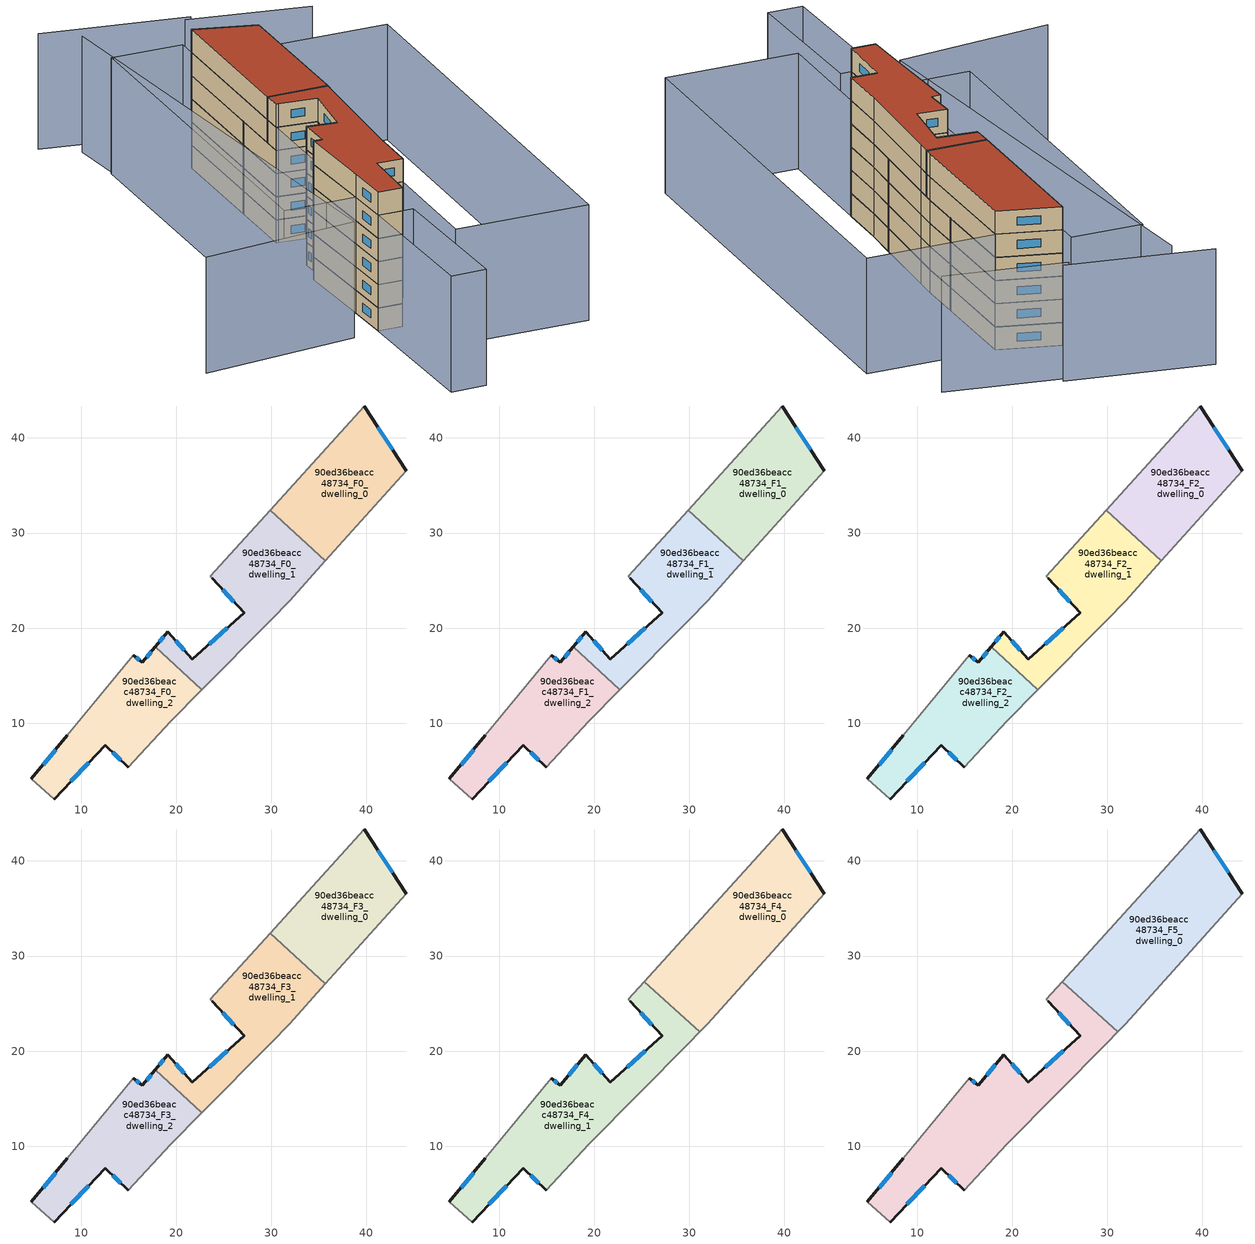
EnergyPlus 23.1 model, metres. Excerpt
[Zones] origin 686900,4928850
90ed36beacc48734_F0_dwelling_0
 floor ground (EU_floor_Construction): 35.67,27.07 44.17,36.54 39.79,43.35 29.9,32.42 z0
 wall outside (EU_wall_Construction): 39.79,43.35 44.17,36.54 z0:3
 wall adiabatic (EU_wall_Construction): 29.9,32.42 39.79,43.35 / 44.17,36.54 35.67,27.07 z0:3
 wall to 90ed36beacc48734_F0_dwelling_1 (EU_wall_Construction): 35.67,27.07 29.9,32.42 z0:3
 window (EU_Window_Construction): 41.21,41.14 42.74,38.76 z0.98:2.02
90ed36beacc48734_F0_dwelling_1
 floor ground (EU_floor_Construction): 29.94,20.85 31.93,22.89 35.67,27.07 29.9,32.42 23.6,25.44 23.81,25.24 27.14,21.61 21.69,16.73 19.1,19.63 17.81,18.07 22.7,13.53 z0
 wall outside (EU_wall_Construction): 17.81,18.07 19.1,19.63 21.69,16.73 27.14,21.61 23.81,25.24 z0:3
 wall adiabatic (EU_wall_Construction): 23.81,25.24 23.6,25.44 29.9,32.42 / 35.67,27.07 31.93,22.89 29.94,20.85 22.7,13.53 z0:3
 wall to 90ed36beacc48734_F0_dwelling_2 (EU_wall_Construction): 22.7,13.53 17.81,18.07 z0:3
 window (EU_Window_Construction): 26.06,22.79 24.89,24.06 / 18.23,18.58 18.68,19.12 / 19.94,18.69 20.85,17.68 / 23.46,18.32 25.37,20.03 z0.98:2.02
90ed36beacc48734_F0_dwelling_2
 floor ground (EU_floor_Construction): 14.99,5.38 19.44,10.23 22.7,13.53 17.81,18.07 16.45,16.4 15.51,17.17 8.57,8.72 4.78,4.18 7.18,2.04 12.54,7.7 z0
 wall outside (EU_wall_Construction): 14.99,5.38 12.54,7.7 7.18,2.04 / 4.78,4.18 8.57,8.72 / 15.51,17.17 16.45,16.4 17.81,18.07 z0:3
 wall adiabatic (EU_wall_Construction): 22.7,13.53 19.44,10.23 14.99,5.38 / 7.18,2.04 4.78,4.18 / 8.57,8.72 15.51,17.17 z0:3
 window (EU_Window_Construction): 14.19,6.14 13.33,6.95 / 10.79,5.86 8.92,3.89 / 6.01,5.66 7.34,7.25 / 15.81,16.92 16.14,16.65 / 16.89,16.95 17.37,17.53 z0.98:2.02
90ed36beacc48734_F1_dwelling_0
 floor to 90ed36beacc48734_F0_dwelling_0 (EU_floor_Construction): 35.67,27.07 44.17,36.54 39.79,43.35 29.9,32.42 z3
 wall outside (EU_wall_Construction): 39.79,43.35 44.17,36.54 z3:6
 wall adiabatic (EU_wall_Construction): 29.9,32.42 39.79,43.35 / 44.17,36.54 35.67,27.07 z3:6
 wall to 90ed36beacc48734_F1_dwelling_1 (EU_wall_Construction): 35.67,27.07 29.9,32.42 z3:6
 window (EU_Window_Construction): 41.21,41.14 42.74,38.76 z3.98:5.02
90ed36beacc48734_F1_dwelling_1
 floor to 90ed36beacc48734_F0_dwelling_1 (EU_floor_Construction): 29.94,20.85 31.93,22.89 35.67,27.07 29.9,32.42 23.6,25.44 23.81,25.24 27.14,21.61 21.69,16.73 19.1,19.63 17.81,18.07 22.7,13.53 z3
 wall outside (EU_wall_Construction): 17.81,18.07 19.1,19.63 21.69,16.73 27.14,21.61 23.81,25.24 z3:6
 wall adiabatic (EU_wall_Construction): 23.81,25.24 23.6,25.44 29.9,32.42 / 35.67,27.07 31.93,22.89 29.94,20.85 22.7,13.53 z3:6
 wall to 90ed36beacc48734_F1_dwelling_2 (EU_wall_Construction): 22.7,13.53 17.81,18.07 z3:6
 window (EU_Window_Construction): 26.06,22.79 24.89,24.06 / 18.23,18.58 18.68,19.12 / 19.94,18.69 20.85,17.68 / 23.46,18.32 25.37,20.03 z3.98:5.02
90ed36beacc48734_F1_dwelling_2
 floor to 90ed36beacc48734_F0_dwelling_2 (EU_floor_Construction): 14.99,5.38 19.44,10.23 22.7,13.53 17.81,18.07 16.45,16.4 15.51,17.17 8.57,8.72 4.78,4.18 7.18,2.04 12.54,7.7 z3
 wall outside (EU_wall_Construction): 14.99,5.38 12.54,7.7 7.18,2.04 / 4.78,4.18 8.57,8.72 / 15.51,17.17 16.45,16.4 17.81,18.07 z3:6
 wall adiabatic (EU_wall_Construction): 22.7,13.53 19.44,10.23 14.99,5.38 / 7.18,2.04 4.78,4.18 / 8.57,8.72 15.51,17.17 z3:6
 window (EU_Window_Construction): 14.19,6.14 13.33,6.95 / 10.79,5.86 8.92,3.89 / 6.01,5.66 7.34,7.25 / 15.81,16.92 16.14,16.65 / 16.89,16.95 17.37,17.53 z3.98:5.02
90ed36beacc48734_F2_dwelling_0
 floor to 90ed36beacc48734_F1_dwelling_0 (EU_floor_Construction): 35.67,27.07 44.17,36.54 39.79,43.35 29.9,32.42 z6
 wall outside (EU_wall_Construction): 39.79,43.35 44.17,36.54 z6:9
 wall adiabatic (EU_wall_Construction): 29.9,32.42 39.79,43.35 / 44.17,36.54 35.67,27.07 z6:9
 wall to 90ed36beacc48734_F2_dwelling_1 (EU_wall_Construction): 35.67,27.07 29.9,32.42 z6:9
 window (EU_Window_Construction): 41.21,41.14 42.74,38.76 z6.98:8.02
90ed36beacc48734_F2_dwelling_1
 floor to 90ed36beacc48734_F1_dwelling_1 (EU_floor_Construction): 29.94,20.85 31.93,22.89 35.67,27.07 29.9,32.42 23.6,25.44 23.81,25.24 27.14,21.61 21.69,16.73 19.1,19.63 17.81,18.07 22.7,13.53 z6
 wall outside (EU_wall_Construction): 17.81,18.07 19.1,19.63 21.69,16.73 27.14,21.61 23.81,25.24 z6:9
 wall adiabatic (EU_wall_Construction): 23.81,25.24 23.6,25.44 29.9,32.42 / 35.67,27.07 31.93,22.89 29.94,20.85 22.7,13.53 z6:9
 wall to 90ed36beacc48734_F2_dwelling_2 (EU_wall_Construction): 22.7,13.53 17.81,18.07 z6:9
 window (EU_Window_Construction): 26.06,22.79 24.89,24.06 / 18.23,18.58 18.68,19.12 / 19.94,18.69 20.85,17.68 / 23.46,18.32 25.37,20.03 z6.98:8.02
90ed36beacc48734_F2_dwelling_2
 floor to 90ed36beacc48734_F1_dwelling_2 (EU_floor_Construction): 14.99,5.38 19.44,10.23 22.7,13.53 17.81,18.07 16.45,16.4 15.51,17.17 8.57,8.72 4.78,4.18 7.18,2.04 12.54,7.7 z6
 wall outside (EU_wall_Construction): 14.99,5.38 12.54,7.7 7.18,2.04 / 4.78,4.18 8.57,8.72 / 15.51,17.17 16.45,16.4 17.81,18.07 z6:9
 wall adiabatic (EU_wall_Construction): 22.7,13.53 19.44,10.23 14.99,5.38 / 7.18,2.04 4.78,4.18 / 8.57,8.72 15.51,17.17 z6:9
 window (EU_Window_Construction): 14.19,6.14 13.33,6.95 / 10.79,5.86 8.92,3.89 / 6.01,5.66 7.34,7.25 / 15.81,16.92 16.14,16.65 / 16.89,16.95 17.37,17.53 z6.98:8.02
90ed36beacc48734_F3_dwelling_0
 floor to 90ed36beacc48734_F2_dwelling_0 (EU_floor_Construction): 35.67,27.07 44.17,36.54 39.79,43.35 29.9,32.42 z9
 wall outside (EU_wall_Construction): 39.79,43.35 44.17,36.54 z9:12
 wall adiabatic (EU_wall_Construction): 29.9,32.42 39.79,43.35 / 44.17,36.54 35.67,27.07 z9:12
 wall to 90ed36beacc48734_F3_dwelling_1 (EU_wall_Construction): 35.67,27.07 29.9,32.42 z9:12
 window (EU_Window_Construction): 41.21,41.14 42.74,38.76 z9.98:11.02
90ed36beacc48734_F3_dwelling_1
 floor to 90ed36beacc48734_F2_dwelling_1 (EU_floor_Construction): 29.94,20.85 31.93,22.89 35.67,27.07 29.9,32.42 23.6,25.44 23.81,25.24 27.14,21.61 21.69,16.73 19.1,19.63 17.81,18.07 22.7,13.53 z9
 wall outside (EU_wall_Construction): 17.81,18.07 19.1,19.63 21.69,16.73 27.14,21.61 23.81,25.24 z9:12
 wall adiabatic (EU_wall_Construction): 23.81,25.24 23.6,25.44 29.9,32.42 / 35.67,27.07 31.93,22.89 29.94,20.85 22.7,13.53 z9:12
 wall to 90ed36beacc48734_F3_dwelling_2 (EU_wall_Construction): 22.7,13.53 17.81,18.07 z9:12
 window (EU_Window_Construction): 26.06,22.79 24.89,24.06 / 18.23,18.58 18.68,19.12 / 19.94,18.69 20.85,17.68 / 23.46,18.32 25.37,20.03 z9.98:11.02
90ed36beacc48734_F3_dwelling_2
 floor to 90ed36beacc48734_F2_dwelling_2 (EU_floor_Construction): 14.99,5.38 19.44,10.23 22.7,13.53 17.81,18.07 16.45,16.4 15.51,17.17 8.57,8.72 4.78,4.18 7.18,2.04 12.54,7.7 z9
 wall outside (EU_wall_Construction): 14.99,5.38 12.54,7.7 7.18,2.04 / 4.78,4.18 8.57,8.72 / 15.51,17.17 16.45,16.4 17.81,18.07 z9:12
 wall adiabatic (EU_wall_Construction): 22.7,13.53 19.44,10.23 14.99,5.38 / 7.18,2.04 4.78,4.18 / 8.57,8.72 15.51,17.17 z9:12
 window (EU_Window_Construction): 14.19,6.14 13.33,6.95 / 10.79,5.86 8.92,3.89 / 6.01,5.66 7.34,7.25 / 15.81,16.92 16.14,16.65 / 16.89,16.95 17.37,17.53 z9.98:11.02
90ed36beacc48734_F4_dwelling_0
 floor to 90ed36beacc48734_F3_dwelling_0 (EU_floor_Construction): 35.67,27.07 44.17,36.54 39.79,43.35 29.9,32.42 z12
 floor to 90ed36beacc48734_F3_dwelling_1 (EU_floor_Construction): 31.93,22.89 35.67,27.07 29.9,32.42 25.28,27.31 31.1,22.04 z12
 wall outside (EU_wall_Construction): 39.79,43.35 44.17,36.54 z12:15
 wall adiabatic (EU_wall_Construction): 25.28,27.31 39.79,43.35 / 44.17,36.54 31.93,22.89 31.1,22.04 z12:15
 wall to 90ed36beacc48734_F4_dwelling_1 (EU_wall_Construction): 31.1,22.04 25.28,27.31 z12:15
 window (EU_Window_Construction): 41.21,41.14 42.74,38.76 z12.98:14.02
90ed36beacc48734_F4_dwelling_1
 floor to 90ed36beacc48734_F3_dwelling_1 (EU_floor_Construction): 29.94,20.85 31.1,22.04 25.28,27.31 23.6,25.44 23.81,25.24 27.14,21.61 21.69,16.73 19.1,19.63 17.81,18.07 22.7,13.53 z12
 floor to 90ed36beacc48734_F3_dwelling_2 (EU_floor_Construction): 14.99,5.38 19.44,10.23 22.7,13.53 17.81,18.07 16.45,16.4 15.51,17.17 8.57,8.72 4.78,4.18 7.18,2.04 12.54,7.7 z12
 wall outside (EU_wall_Construction): 14.99,5.38 12.54,7.7 7.18,2.04 / 4.78,4.18 8.57,8.72 / 15.51,17.17 16.45,16.4 19.1,19.63 21.69,16.73 27.14,21.61 23.81,25.24 z12:15
 wall adiabatic (EU_wall_Construction): 23.81,25.24 23.6,25.44 25.28,27.31 / 31.1,22.04 29.94,20.85 19.44,10.23 14.99,5.38 / 7.18,2.04 4.78,4.18 / 8.57,8.72 15.51,17.17 z12:15
 window (EU_Window_Construction): 19.94,18.69 20.85,17.68 / 23.46,18.32 25.37,20.03 / 26.06,22.79 24.89,24.06 / 14.19,6.14 13.33,6.95 / 10.79,5.86 8.92,3.89 / 6.01,5.66 7.34,7.25 / 15.81,16.92 16.14,16.65 / 17.31,17.45 18.24,18.58 z12.98:14.02
90ed36beacc48734_F5_dwelling_0
 floor to 90ed36beacc48734_F4_dwelling_0 (EU_floor_Construction): 31.93,22.89 44.17,36.54 39.79,43.35 25.28,27.31 31.1,22.04 z15
 wall outside (EU_wall_Construction): 39.79,43.35 44.17,36.54 z15:18
 wall adiabatic (EU_wall_Construction): 25.28,27.31 39.79,43.35 / 44.17,36.54 31.93,22.89 31.1,22.04 z15:18
 wall to 90ed36beacc48734_F5_dwelling_1 (EU_wall_Construction): 31.1,22.04 25.28,27.31 z15:18
 window (EU_Window_Construction): 41.21,41.14 42.74,38.76 z15.98:17.02
 roof outside (EU_roof_Construction): 39.79,43.35 44.17,36.54 31.93,22.89 31.1,22.04 25.28,27.31 z18
90ed36beacc48734_F5_dwelling_1
 floor to 90ed36beacc48734_F4_dwelling_1 (EU_floor_Construction): 19.44,10.23 29.94,20.85 31.1,22.04 25.28,27.31 23.6,25.44 23.81,25.24 27.14,21.61 21.69,16.73 19.1,19.63 16.45,16.4 15.51,17.17 8.57,8.72 4.78,4.18 7.18,2.04 12.54,7.7 14.99,5.38 z15
 wall outside (EU_wall_Construction): 14.99,5.38 12.54,7.7 7.18,2.04 / 4.78,4.18 8.57,8.72 / 15.51,17.17 16.45,16.4 19.1,19.63 21.69,16.73 27.14,21.61 23.81,25.24 z15:18
 wall adiabatic (EU_wall_Construction): 23.81,25.24 23.6,25.44 25.28,27.31 / 31.1,22.04 29.94,20.85 19.44,10.23 14.99,5.38 / 7.18,2.04 4.78,4.18 / 8.57,8.72 15.51,17.17 z15:18
 window (EU_Window_Construction): 19.94,18.69 20.85,17.68 / 23.46,18.32 25.37,20.03 / 26.06,22.79 24.89,24.06 / 14.19,6.14 13.33,6.95 / 10.79,5.86 8.92,3.89 / 6.01,5.66 7.34,7.25 / 15.81,16.92 16.14,16.65 / 17.31,17.45 18.24,18.58 z15.98:17.02
 roof outside (EU_roof_Construction): 31.1,22.04 29.94,20.85 19.44,10.23 14.99,5.38 12.54,7.7 7.18,2.04 4.78,4.18 8.57,8.72 15.51,17.17 16.45,16.4 19.1,19.63 21.69,16.73 27.14,21.61 23.81,25.24 23.6,25.44 25.28,27.31 z18
shading: 38.95,57.07 1.95,6.08 / 1.95,6.08 -14.51,18.03 / 57.89,35.52 48.21,47.77 / 49.33,47.51 37.64,62.17 / -4.59,-13.77 -8.06,-10.79 / -8.06,-10.79 4.78,4.18 / 4.78,4.18 8.26,1.2 / 8.26,1.2 -4.59,-13.77 / 56.52,25.28 17.56,-17.46 / 17.56,-17.46 4.78,-5.81 / 4.78,-5.81 43.74,36.93 / 43.74,36.93 56.52,25.28 / 41.43,45.18 8.57,8.73 / 8.57,8.73 1.68,14.94 / 1.68,14.94 34.55,51.39 / 34.55,51.39 41.43,45.18 z0:15
[Building]
EU S2 Campaign: North Axis=0; Terrain=City; Solar Distribution=FullExterior
[Site:Location]
Bologna: Latitude=44.5; Longitude=11.25; Time Zone=1; Elevation=37
[SizingPeriod:WeatherFileDays]
AnnualSizingPeriod: Begin Month=1; Begin Day of Month=1; End Month=12; End Day of Month=31; Day of Week for Start Day=Monday; Use Weather File Daylight Saving Period=No; Use Weather File Rain and Snow Indicators=No
[MATERIAL]
EU_InternalMass_Material: Roughness=MediumRough; Thickness=0.1; Conductivity=1; Density=1800; Specific Heat=900; Thermal Absorptance=0.9; Solar Absorptance=0.7; Visible Absorptance=0.7
[MATERIAL:NOMASS] Roughness=MediumRough; Thermal Absorptance=0.9; Solar Absorptance=0.7; Visible Absorptance=0.7
Name | Thermal Resistance
EU_wall_NoMass | 0.905828
EU_roof_NoMass | 0.37593
EU_floor_NoMass | 0.67114
[WINDOWMATERIAL:SIMPLEGLAZINGSYSTEM]
EU_Window_SimpleGlazing: UFactor=4.52486; Solar Heat Gain Coefficient=0.85; Visible Transmittance=0.85
[CONSTRUCTION]
EU_wall_Construction: EU_wall_NoMass
EU_roof_Construction: EU_roof_NoMass
EU_floor_Construction: EU_floor_NoMass
EU_InternalMass_Construction: EU_InternalMass_Material
EU_Window_Construction: EU_Window_SimpleGlazing
[ZONE] Type=1; Multiplier=1; Ceiling Height=autocalculate; Floor Area=autocalculate; Part of Total Floor Area=Yes
Name | Volume
90ed36beacc48734_F0_dwelling_0 | 323.084
90ed36beacc48734_F1_dwelling_0; 90ed36beacc48734_F2_dwelling_0; 90ed36beacc48734_F3_dwelling_0 | 323.086
90ed36beacc48734_F4_dwelling_0 | 484.654
90ed36beacc48734_F5_dwelling_0 | 484.668
90ed36beacc48734_F0_dwelling_1 | 323.134
90ed36beacc48734_F1_dwelling_1; 90ed36beacc48734_F2_dwelling_1; 90ed36beacc48734_F3_dwelling_1 | 323.132
90ed36beacc48734_F4_dwelling_1 | 484.656
90ed36beacc48734_F5_dwelling_1 | 484.659
90ed36beacc48734_F0_dwelling_2 | 323.099
90ed36beacc48734_F1_dwelling_2; 90ed36beacc48734_F2_dwelling_2; 90ed36beacc48734_F3_dwelling_2 | 323.097
[INTERNALMASS] Construction=EU_InternalMass_Construction
Name | Zone or ZoneList | Surface Area
90ed36beacc48734_F0_dwelling_0_EU_InternalMass | 90ed36beacc48734_F0_dwelling_0 | 107.695
90ed36beacc48734_F0_dwelling_1_EU_InternalMass | 90ed36beacc48734_F0_dwelling_1 | 107.711
90ed36beacc48734_F0_dwelling_2_EU_InternalMass | 90ed36beacc48734_F0_dwelling_2 | 107.7
90ed36beacc48734_F1_dwelling_0_EU_InternalMass | 90ed36beacc48734_F1_dwelling_0 | 107.695
90ed36beacc48734_F1_dwelling_1_EU_InternalMass | 90ed36beacc48734_F1_dwelling_1 | 107.711
90ed36beacc48734_F1_dwelling_2_EU_InternalMass | 90ed36beacc48734_F1_dwelling_2 | 107.7
90ed36beacc48734_F2_dwelling_0_EU_InternalMass | 90ed36beacc48734_F2_dwelling_0 | 107.695
90ed36beacc48734_F2_dwelling_1_EU_InternalMass | 90ed36beacc48734_F2_dwelling_1 | 107.711
90ed36beacc48734_F2_dwelling_2_EU_InternalMass | 90ed36beacc48734_F2_dwelling_2 | 107.7
90ed36beacc48734_F3_dwelling_0_EU_InternalMass | 90ed36beacc48734_F3_dwelling_0 | 107.695
90ed36beacc48734_F3_dwelling_1_EU_InternalMass | 90ed36beacc48734_F3_dwelling_1 | 107.711
90ed36beacc48734_F3_dwelling_2_EU_InternalMass | 90ed36beacc48734_F3_dwelling_2 | 107.7
90ed36beacc48734_F4_dwelling_0_EU_InternalMass | 90ed36beacc48734_F4_dwelling_0 | 161.556
90ed36beacc48734_F4_dwelling_1_EU_InternalMass | 90ed36beacc48734_F4_dwelling_1 | 161.553
90ed36beacc48734_F5_dwelling_0_EU_InternalMass | 90ed36beacc48734_F5_dwelling_0 | 161.556
90ed36beacc48734_F5_dwelling_1_EU_InternalMass | 90ed36beacc48734_F5_dwelling_1 | 161.553
[OTHEREQUIPMENT] Fuel Type=Electricity; Design Level Calculation Method=Watts/Area; Power per Zone Floor Area=1; Fraction Latent=0; Fraction Radiant=0; Fraction Lost=0; Carbon Dioxide Generation Rate=0; EndUse Subcategory=EU_Step8_InternalGains
Name | Zone or ZoneList or Space or SpaceList | Schedule
EU_Step8_InternalGain_90ed36beacc48734_F0_dwelling_0_f000 | 90ed36beacc48734_F0_dwelling_0 | EU_Step8_GainSchedule_90ed36beacc48734_F0_dwelling_0_f000
EU_Step8_InternalGain_90ed36beacc48734_F0_dwelling_1_f000 | 90ed36beacc48734_F0_dwelling_1 | EU_Step8_GainSchedule_90ed36beacc48734_F0_dwelling_1_f000
EU_Step8_InternalGain_90ed36beacc48734_F0_dwelling_2_f000 | 90ed36beacc48734_F0_dwelling_2 | EU_Step8_GainSchedule_90ed36beacc48734_F0_dwelling_2_f000
EU_Step8_InternalGain_90ed36beacc48734_F1_dwelling_0_f000 | 90ed36beacc48734_F1_dwelling_0 | EU_Step8_GainSchedule_90ed36beacc48734_F1_dwelling_0_f000
EU_Step8_InternalGain_90ed36beacc48734_F1_dwelling_1_f000 | 90ed36beacc48734_F1_dwelling_1 | EU_Step8_GainSchedule_90ed36beacc48734_F1_dwelling_1_f000
EU_Step8_InternalGain_90ed36beacc48734_F1_dwelling_2_f000 | 90ed36beacc48734_F1_dwelling_2 | EU_Step8_GainSchedule_90ed36beacc48734_F1_dwelling_2_f000
EU_Step8_InternalGain_90ed36beacc48734_F2_dwelling_0_f000 | 90ed36beacc48734_F2_dwelling_0 | EU_Step8_GainSchedule_90ed36beacc48734_F2_dwelling_0_f000
EU_Step8_InternalGain_90ed36beacc48734_F2_dwelling_1_f000 | 90ed36beacc48734_F2_dwelling_1 | EU_Step8_GainSchedule_90ed36beacc48734_F2_dwelling_1_f000
EU_Step8_InternalGain_90ed36beacc48734_F2_dwelling_2_f000 | 90ed36beacc48734_F2_dwelling_2 | EU_Step8_GainSchedule_90ed36beacc48734_F2_dwelling_2_f000
EU_Step8_InternalGain_90ed36beacc48734_F3_dwelling_0_f000 | 90ed36beacc48734_F3_dwelling_0 | EU_Step8_GainSchedule_90ed36beacc48734_F3_dwelling_0_f000
EU_Step8_InternalGain_90ed36beacc48734_F3_dwelling_1_f000 | 90ed36beacc48734_F3_dwelling_1 | EU_Step8_GainSchedule_90ed36beacc48734_F3_dwelling_1_f000
EU_Step8_InternalGain_90ed36beacc48734_F3_dwelling_2_f000 | 90ed36beacc48734_F3_dwelling_2 | EU_Step8_GainSchedule_90ed36beacc48734_F3_dwelling_2_f000
EU_Step8_InternalGain_90ed36beacc48734_F4_dwelling_0_f000 | 90ed36beacc48734_F4_dwelling_0 | EU_Step8_GainSchedule_90ed36beacc48734_F4_dwelling_0_f000
EU_Step8_InternalGain_90ed36beacc48734_F4_dwelling_1_f000 | 90ed36beacc48734_F4_dwelling_1 | EU_Step8_GainSchedule_90ed36beacc48734_F4_dwelling_1_f000
EU_Step8_InternalGain_90ed36beacc48734_F5_dwelling_0_f000 | 90ed36beacc48734_F5_dwelling_0 | EU_Step8_GainSchedule_90ed36beacc48734_F5_dwelling_0_f000
EU_Step8_InternalGain_90ed36beacc48734_F5_dwelling_1_f000 | 90ed36beacc48734_F5_dwelling_1 | EU_Step8_GainSchedule_90ed36beacc48734_F5_dwelling_1_f000
[ZONEVENTILATION:DESIGNFLOWRATE] Schedule=EU_AlwaysOn; Design Flow Rate Calculation Method=AirChanges/Hour; Air Changes per Hour=0.73129; Ventilation Type=Natural; Fan Pressure Rise=0; Fan Total Efficiency=1; Constant Term Coefficient=1; Temperature Term Coefficient=0; Velocity Term Coefficient=0; Velocity Squared Term Coefficient=0; Minimum Indoor Temperature=-100; Maximum Indoor Temperature=100; Delta Temperature=-100; Minimum Outdoor Temperature=-100; Maximum Outdoor Temperature=100; Maximum Wind Speed=40
Name | Zone or ZoneList or Space or SpaceList
EU_ConstantAir_90ed36beacc48734_F0_dwelling_0 | 90ed36beacc48734_F0_dwelling_0
EU_ConstantAir_90ed36beacc48734_F0_dwelling_1 | 90ed36beacc48734_F0_dwelling_1
EU_ConstantAir_90ed36beacc48734_F0_dwelling_2 | 90ed36beacc48734_F0_dwelling_2
EU_ConstantAir_90ed36beacc48734_F1_dwelling_0 | 90ed36beacc48734_F1_dwelling_0
EU_ConstantAir_90ed36beacc48734_F1_dwelling_1 | 90ed36beacc48734_F1_dwelling_1
EU_ConstantAir_90ed36beacc48734_F1_dwelling_2 | 90ed36beacc48734_F1_dwelling_2
EU_ConstantAir_90ed36beacc48734_F2_dwelling_0 | 90ed36beacc48734_F2_dwelling_0
EU_ConstantAir_90ed36beacc48734_F2_dwelling_1 | 90ed36beacc48734_F2_dwelling_1
EU_ConstantAir_90ed36beacc48734_F2_dwelling_2 | 90ed36beacc48734_F2_dwelling_2
EU_ConstantAir_90ed36beacc48734_F3_dwelling_0 | 90ed36beacc48734_F3_dwelling_0
EU_ConstantAir_90ed36beacc48734_F3_dwelling_1 | 90ed36beacc48734_F3_dwelling_1
EU_ConstantAir_90ed36beacc48734_F3_dwelling_2 | 90ed36beacc48734_F3_dwelling_2
EU_ConstantAir_90ed36beacc48734_F4_dwelling_0 | 90ed36beacc48734_F4_dwelling_0
EU_ConstantAir_90ed36beacc48734_F4_dwelling_1 | 90ed36beacc48734_F4_dwelling_1
EU_ConstantAir_90ed36beacc48734_F5_dwelling_0 | 90ed36beacc48734_F5_dwelling_0
EU_ConstantAir_90ed36beacc48734_F5_dwelling_1 | 90ed36beacc48734_F5_dwelling_1
[HVACTEMPLATE:THERMOSTAT] Constant Heating Setpoint=20; Constant Cooling Setpoint=50
EU_HeatOnly_90ed36beacc48734_F0_dwelling_0; EU_HeatOnly_90ed36beacc48734_F0_dwelling_1; EU_HeatOnly_90ed36beacc48734_F0_dwelling_2; EU_HeatOnly_90ed36beacc48734_F1_dwelling_0; EU_HeatOnly_90ed36beacc48734_F1_dwelling_1; EU_HeatOnly_90ed36beacc48734_F1_dwelling_2; EU_HeatOnly_90ed36beacc48734_F2_dwelling_0; EU_HeatOnly_90ed36beacc48734_F2_dwelling_1; EU_HeatOnly_90ed36beacc48734_F2_dwelling_2; EU_HeatOnly_90ed36beacc48734_F3_dwelling_0; EU_HeatOnly_90ed36beacc48734_F3_dwelling_1; EU_HeatOnly_90ed36beacc48734_F3_dwelling_2; EU_HeatOnly_90ed36beacc48734_F4_dwelling_0; EU_HeatOnly_90ed36beacc48734_F4_dwelling_1; EU_HeatOnly_90ed36beacc48734_F5_dwelling_0; EU_HeatOnly_90ed36beacc48734_F5_dwelling_1
[HVACTEMPLATE:ZONE:IDEALLOADSAIRSYSTEM] System Availability Schedule=EU_AlwaysOn; Maximum Heating Supply Air Temperature=50; Minimum Cooling Supply Air Temperature=13; Maximum Heating Supply Air Humidity Ratio=0.0156; Minimum Cooling Supply Air Humidity Ratio=0.0077; Heating Limit=NoLimit; Cooling Limit=NoLimit; Heating Availability Schedule=EU_AlwaysOn; Cooling Availability Schedule=EU_CoolingOff; Dehumidification Control Type=ConstantSensibleHeatRatio; Cooling Sensible Heat Ratio=0.7; Dehumidification Setpoint=60; Humidification Control Type=None; Humidification Setpoint=30; Outdoor Air Method=None; Outdoor Air Flow Rate per Person=0.00944; Outdoor Air Flow Rate per Zone Floor Area=0; Outdoor Air Flow Rate per Zone=0; Demand Controlled Ventilation Type=None; Outdoor Air Economizer Type=NoEconomizer; Heat Recovery Type=None; Sensible Heat Recovery Effectiveness=0.7; Latent Heat Recovery Effectiveness=0.65
Name | Template Thermostat
90ed36beacc48734_F0_dwelling_0 | EU_HeatOnly_90ed36beacc48734_F0_dwelling_0
90ed36beacc48734_F0_dwelling_1 | EU_HeatOnly_90ed36beacc48734_F0_dwelling_1
90ed36beacc48734_F0_dwelling_2 | EU_HeatOnly_90ed36beacc48734_F0_dwelling_2
90ed36beacc48734_F1_dwelling_0 | EU_HeatOnly_90ed36beacc48734_F1_dwelling_0
90ed36beacc48734_F1_dwelling_1 | EU_HeatOnly_90ed36beacc48734_F1_dwelling_1
90ed36beacc48734_F1_dwelling_2 | EU_HeatOnly_90ed36beacc48734_F1_dwelling_2
90ed36beacc48734_F2_dwelling_0 | EU_HeatOnly_90ed36beacc48734_F2_dwelling_0
90ed36beacc48734_F2_dwelling_1 | EU_HeatOnly_90ed36beacc48734_F2_dwelling_1
90ed36beacc48734_F2_dwelling_2 | EU_HeatOnly_90ed36beacc48734_F2_dwelling_2
90ed36beacc48734_F3_dwelling_0 | EU_HeatOnly_90ed36beacc48734_F3_dwelling_0
90ed36beacc48734_F3_dwelling_1 | EU_HeatOnly_90ed36beacc48734_F3_dwelling_1
90ed36beacc48734_F3_dwelling_2 | EU_HeatOnly_90ed36beacc48734_F3_dwelling_2
90ed36beacc48734_F4_dwelling_0 | EU_HeatOnly_90ed36beacc48734_F4_dwelling_0
90ed36beacc48734_F4_dwelling_1 | EU_HeatOnly_90ed36beacc48734_F4_dwelling_1
90ed36beacc48734_F5_dwelling_0 | EU_HeatOnly_90ed36beacc48734_F5_dwelling_0
90ed36beacc48734_F5_dwelling_1 | EU_HeatOnly_90ed36beacc48734_F5_dwelling_1
[SIZING:ZONE] Zone Cooling Design Supply Air Temperature Input Method=SupplyAirTemperature; Zone Cooling Design Supply Air Temperature=13; Zone Heating Design Supply Air Temperature Input Method=SupplyAirTemperature; Zone Heating Design Supply Air Temperature=50; Zone Cooling Design Supply Air Humidity Ratio=0.008; Zone Heating Design Supply Air Humidity Ratio=0.008; Cooling Design Air Flow Method=DesignDay; Cooling Design Air Flow Rate=0; Cooling Minimum Air Flow per Zone Floor Area=0.000762; Cooling Minimum Air Flow=0; Cooling Minimum Air Flow Fraction=0.2; Heating Design Air Flow Method=DesignDay; Heating Design Air Flow Rate=0; Heating Maximum Air Flow per Zone Floor Area=0.002032; Heating Maximum Air Flow=0.141576; Heating Maximum Air Flow Fraction=0.3; Account for Dedicated Outdoor Air System=No; Dedicated Outdoor Air System Control Strategy=NeutralSupplyAir; Dedicated Outdoor Air Low Setpoint Temperature for Design=autosize; Dedicated Outdoor Air High Setpoint Temperature for Design=autosize; Zone Load Sizing Method=Sensible Load Only No Latent Load; Zone Latent Cooling Design Supply Air Humidity Ratio Input Method=HumidityRatioDifference; Zone Cooling Design Supply Air Humidity Ratio Difference=0.005; Zone Latent Heating Design Supply Air Humidity Ratio Input Method=HumidityRatioDifference; Zone Humidification Design Supply Air Humidity Ratio Difference=0.005
90ed36beacc48734_F0_dwelling_0; 90ed36beacc48734_F0_dwelling_1; 90ed36beacc48734_F0_dwelling_2; 90ed36beacc48734_F1_dwelling_0; 90ed36beacc48734_F1_dwelling_1; 90ed36beacc48734_F1_dwelling_2; 90ed36beacc48734_F2_dwelling_0; 90ed36beacc48734_F2_dwelling_1; 90ed36beacc48734_F2_dwelling_2; 90ed36beacc48734_F3_dwelling_0; 90ed36beacc48734_F3_dwelling_1; 90ed36beacc48734_F3_dwelling_2; 90ed36beacc48734_F4_dwelling_0; 90ed36beacc48734_F4_dwelling_1; 90ed36beacc48734_F5_dwelling_0; 90ed36beacc48734_F5_dwelling_1
[SCHEDULE:CONSTANT]
Name | Hourly Value
EU_AlwaysOn | 1
EU_CoolingOff | 0
[SCHEDULE:FILE] Column Number=1; Rows to Skip at Top=0; Number of Hours of Data=8760; Column Separator=Comma; Interpolate to Timestep=No; Minutes per Item=60; Adjust Schedule for Daylight Savings=Yes
Name | File
EU_Step8_GainSchedule_90ed36beacc48734_F0_dwelling_0_f000 | ../../schedules/90ed36beacc48734/90ed36beacc48734_F0_dwelling_0_f000_gain.csv
EU_Step8_GainSchedule_90ed36beacc48734_F0_dwelling_1_f000 | ../../schedules/90ed36beacc48734/90ed36beacc48734_F0_dwelling_1_f000_gain.csv
EU_Step8_GainSchedule_90ed36beacc48734_F0_dwelling_2_f000 | ../../schedules/90ed36beacc48734/90ed36beacc48734_F0_dwelling_2_f000_gain.csv
EU_Step8_GainSchedule_90ed36beacc48734_F1_dwelling_0_f000 | ../../schedules/90ed36beacc48734/90ed36beacc48734_F1_dwelling_0_f000_gain.csv
EU_Step8_GainSchedule_90ed36beacc48734_F1_dwelling_1_f000 | ../../schedules/90ed36beacc48734/90ed36beacc48734_F1_dwelling_1_f000_gain.csv
EU_Step8_GainSchedule_90ed36beacc48734_F1_dwelling_2_f000 | ../../schedules/90ed36beacc48734/90ed36beacc48734_F1_dwelling_2_f000_gain.csv
EU_Step8_GainSchedule_90ed36beacc48734_F2_dwelling_0_f000 | ../../schedules/90ed36beacc48734/90ed36beacc48734_F2_dwelling_0_f000_gain.csv
EU_Step8_GainSchedule_90ed36beacc48734_F2_dwelling_1_f000 | ../../schedules/90ed36beacc48734/90ed36beacc48734_F2_dwelling_1_f000_gain.csv
EU_Step8_GainSchedule_90ed36beacc48734_F2_dwelling_2_f000 | ../../schedules/90ed36beacc48734/90ed36beacc48734_F2_dwelling_2_f000_gain.csv
EU_Step8_GainSchedule_90ed36beacc48734_F3_dwelling_0_f000 | ../../schedules/90ed36beacc48734/90ed36beacc48734_F3_dwelling_0_f000_gain.csv
EU_Step8_GainSchedule_90ed36beacc48734_F3_dwelling_1_f000 | ../../schedules/90ed36beacc48734/90ed36beacc48734_F3_dwelling_1_f000_gain.csv
EU_Step8_GainSchedule_90ed36beacc48734_F3_dwelling_2_f000 | ../../schedules/90ed36beacc48734/90ed36beacc48734_F3_dwelling_2_f000_gain.csv
EU_Step8_GainSchedule_90ed36beacc48734_F4_dwelling_0_f000 | ../../schedules/90ed36beacc48734/90ed36beacc48734_F4_dwelling_0_f000_gain.csv
EU_Step8_GainSchedule_90ed36beacc48734_F4_dwelling_1_f000 | ../../schedules/90ed36beacc48734/90ed36beacc48734_F4_dwelling_1_f000_gain.csv
EU_Step8_GainSchedule_90ed36beacc48734_F5_dwelling_0_f000 | ../../schedules/90ed36beacc48734/90ed36beacc48734_F5_dwelling_0_f000_gain.csv
EU_Step8_GainSchedule_90ed36beacc48734_F5_dwelling_1_f000 | ../../schedules/90ed36beacc48734/90ed36beacc48734_F5_dwelling_1_f000_gain.csv
